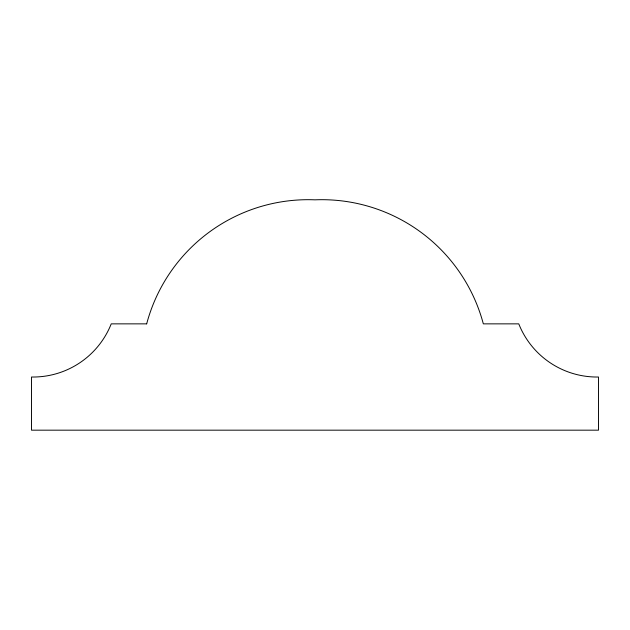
<?xml version="1.0" encoding="UTF-8"?>
<svg xmlns="http://www.w3.org/2000/svg" width="630" height="630" viewBox="0 0 630 630"><rect width="100%" height="100%" fill="white"/><g stroke="black" fill="none" stroke-linecap="round" stroke-linejoin="round"><path stroke-width="0.94" d="M146.672 323.859L111.234 323.859A84.176 84.176 0 0 1 31.5 377.016L31.5 430.172L598.5 430.172L598.5 377.016A84.176 84.176 0 0 1 518.766 323.859L483.328 323.859A167.139 167.139 0 0 0 315 199.828A167.139 167.139 0 0 0 146.672 323.859"/></g></svg>
